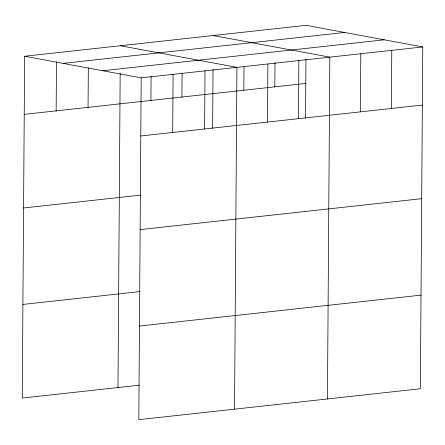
<?xml version="1.0" encoding="UTF-8"?>
<svg xmlns="http://www.w3.org/2000/svg" width="445" height="445" viewBox="0 0 445 445"><rect width="100%" height="100%" fill="white"/><g stroke="black" fill="none" stroke-linecap="round" stroke-linejoin="round"><path stroke-width="0.67" d="M24.636 56.248L141.193 77.869L138.807 419.674L420.364 388.752L422.75 46.942L306.193 25.326L24.636 56.248L22.25 398.058L139.313 385.198M56.142 110.861L56.482 61.738M88.049 107.356L88.327 67.918M117.981 387.539L120.172 73.408M150.933 100.453L151.1 76.234M172.699 132.482L173.099 74.365M181.905 97.049L182.066 73.525M204.605 128.978L205.012 70.861M212.632 128.321L213.044 69.431M234.537 409.161L236.924 67.351L120.367 45.735M243.843 90.246L244.01 66.722M267.49 122.069L267.896 63.952M274.815 86.847L274.988 62.628M298.462 118.67L298.862 60.548M305.548 118.12L305.96 59.23M327.448 398.954L329.834 57.149L213.277 35.533M360.4 111.867L360.806 53.745M391.372 108.463L391.778 50.346M63.101 63.385L344.658 32.463M102.728 70.733L384.285 39.811M141.193 77.869L422.75 46.942M24.23 114.365L305.787 83.443M140.787 135.986L422.344 105.064M23.579 207.982L140.642 195.127M140.131 229.603L421.693 198.681M22.901 304.436L139.969 291.581M139.457 326.057L421.014 295.135"/></g></svg>
